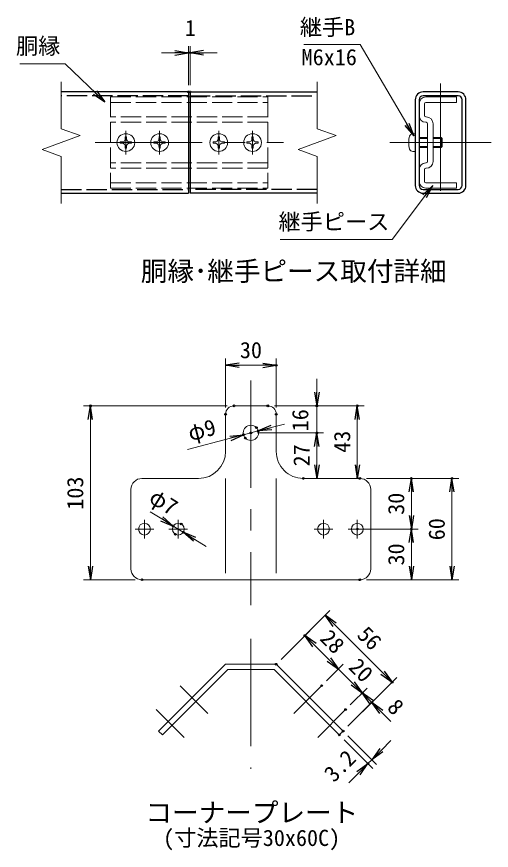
# Model space of a CAD drawing. Units: millimetres, scale not verified, with parts at other scales. Extents: x -4200 to 4200, y -2970 to 2970.
# Drawn here: x 686 to 2091, y -1481 to 987 of the extents above; entities that cross this region are included whole.
import ezdxf
from ezdxf.enums import TextEntityAlignment as Align

# ---------------------------------------------------------------- set-up
doc = ezdxf.new("R2010")
doc.units = ezdxf.units.MM
doc.header["$LTSCALE"] = 10
doc.header["$PDMODE"] = 32
doc.header["$PDSIZE"] = 5
doc.linetypes.add('DASHED', pattern=[7.5, 6, -1.5])
doc.linetypes.add('USER1', pattern=[50.8, 31.75, -6.35, 6.35, -6.35])
for name, color, linetype, lineweight in [('0-1_D-TTL-TXT', 7, 'Continuous', 25), ('0-2_D-BMK', 2, 'USER1', 13), ('0-3_D-STR3', 3, 'Continuous', 13), ('0-4_D-STR-DIM', 7, 'Continuous', 13), ('0-5_0', 7, 'Continuous', 25), ('0-9_D-STR1', 1, 'Continuous', 25), ('0-B_D-STR-TXT', 7, 'Continuous', 13)]:
    doc.layers.add(name, color=color, linetype=linetype, lineweight=lineweight)
doc.layers.add('0-6_Defpoints', color=8, linetype='Continuous')
doc.styles.add('ＭＳ ゴシック', font='')
doc.styles.get('ＭＳ ゴシック').set_extended_font_data('MS Gothic')

# ---------------------------------------------------------------- blocks, each defined once
blk = doc.blocks.new('_Open')
at = {"layer": '0-5_0'}
blk.add_line((-10, 1.667), (0, 0), dxfattribs=at)
blk.add_lwpolyline([(-10, -1.667), (0, 0), (-10, 0)], dxfattribs=at)

msp = doc.modelspace()

# ---------------------------------------------------------------- linework, layer by layer
at = {"layer": '0-2_D-BMK'}
for p, q in [((1941.11, 789.2), (1941.11, 439.2)), ((1009.45, 649.2), (1009.45, 579.2)), ((1109.45, 649.2), (1109.45, 579.2)), ((1284.45, 649.2), (1284.45, 579.2)), ((1384.45, 649.2), (1384.45, 579.2)), ((918.21, 614.2), (1475.69, 614.2)), ((1791.11, 614.2), (2091.11, 614.2)), ((1379.53, -90.18), (1379.53, -755.18)), ((1064.53, -502.68), (1064.53, -557.68)), ((1164.53, -502.68), (1164.53, -557.68)), ((1594.53, -502.68), (1594.53, -557.68)), ((1694.53, -502.68), (1694.53, -557.68)), ((1092.03, -530.18), (1037.03, -530.18)), ((1192.03, -530.18), (1137.03, -530.18)), ((1622.03, -530.18), (1567.03, -530.18)), ((1722.03, -530.18), (1667.03, -530.18)), ((1379.53, -855.18), (1379.53, -1239.49)), ((1252.27, -1075.92), (1170.1, -993.75)), ((1506.78, -1075.92), (1588.95, -993.75)), ((1181.56, -1146.63), (1099.39, -1064.46)), ((1577.49, -1146.63), (1659.66, -1064.46))]:
    msp.add_line(p, q, dxfattribs=at)
at = {"layer": '0-3_D-STR3', "linetype": 'DASHED'}
for p, q in [((964.45, 749.2), (964.45, 479.2)), ((964.45, 749.2), (1429.45, 749.2)), ((1429.45, 749.2), (1429.45, 479.2)), ((964.45, 733.2), (1429.45, 733.2)), ((1429.45, 690.2), (964.45, 690.2)), ((1429.45, 674.2), (964.45, 674.2)), ((1429.45, 554.2), (964.45, 554.2)), ((1429.45, 538.2), (964.45, 538.2)), ((964.45, 495.2), (1429.45, 495.2)), ((964.45, 479.2), (1429.45, 479.2))]:
    msp.add_line(p, q, dxfattribs=at)
at = {"layer": '0-3_D-STR3'}
for p, q in [((1987.61, 749.2), (1897.61, 749.2)), ((1987.61, 749.2), (1987.61, 733.2)), ((1877.61, 729.2), (1877.61, 694.2)), ((1893.61, 729.2), (1893.61, 694.2)), ((1987.61, 733.2), (1897.61, 733.2)), ((1898.61, 690.2), (1897.61, 690.2)), ((1898.61, 674.2), (1897.61, 674.2)), ((1902.61, 670.2), (1902.61, 558.2)), ((1918.61, 670.2), (1918.61, 558.2)), ((1004.94, 618.52), (1000.3, 616.16)), ((1005.03, 618.61), (1007.48, 623.22)), ((1007.62, 630.95), (1007.48, 623.22)), ((1007.49, 630.95), (1011.28, 630.95)), ((1011.28, 630.95), (1011.41, 623.22)), ((1013.86, 618.61), (1011.41, 623.22)), ((1013.95, 618.52), (1018.59, 616.16)), ((1104.94, 618.52), (1100.3, 616.16)), ((1105.03, 618.61), (1107.48, 623.22)), ((1107.62, 630.95), (1107.48, 623.22)), ((1107.49, 630.95), (1111.28, 630.95)), ((1111.28, 630.95), (1111.41, 623.22)), ((1113.86, 618.61), (1111.41, 623.22)), ((1113.95, 618.52), (1118.59, 616.16)), ((1279.94, 618.52), (1275.3, 616.16)), ((1280.03, 618.61), (1282.48, 623.22)), ((1282.62, 630.95), (1282.48, 623.22)), ((1282.49, 630.95), (1286.28, 630.95)), ((1286.28, 630.95), (1286.41, 623.22)), ((1288.86, 618.61), (1286.41, 623.22)), ((1288.95, 618.52), (1293.59, 616.16)), ((1379.94, 618.52), (1375.3, 616.16)), ((1380.03, 618.61), (1382.48, 623.22)), ((1382.62, 630.95), (1382.48, 623.22)), ((1382.49, 630.95), (1386.28, 630.95)), ((1386.28, 630.95), (1386.41, 623.22)), ((1388.86, 618.61), (1386.41, 623.22)), ((1388.95, 618.52), (1393.59, 616.16)), ((1858.48, 640.45), (1866.11, 640.45)), ((1866.11, 640.45), (1866.11, 587.95)), ((1877.61, 629.2), (1902.61, 629.2)), ((1877.61, 626.2), (1902.61, 626.2)), ((1918.61, 629.2), (1943.11, 629.2)), ((1918.61, 626.2), (1946.11, 626.2)), ((1943.11, 629.2), (1943.11, 599.2)), ((1946.11, 626.2), (1943.11, 629.2)), ((1946.11, 626.2), (1946.11, 602.2)), ((1000.3, 616.16), (992.7, 616.03)), ((992.7, 616.03), (992.7, 612.37)), ((992.7, 616.03), (992.7, 612.37)), ((1000.3, 612.24), (992.7, 612.37)), ((1004.94, 609.88), (1000.3, 612.24)), ((1005.03, 609.79), (1007.48, 605.18)), ((1007.62, 597.45), (1007.48, 605.18)), ((1007.62, 597.45), (1011.28, 597.45)), ((1011.28, 597.45), (1011.41, 605.18)), ((1013.86, 609.79), (1011.41, 605.18)), ((1013.95, 609.88), (1018.59, 612.24)), ((1018.59, 612.24), (1026.2, 612.37)), ((1100.3, 616.16), (1092.7, 616.03)), ((1092.7, 616.03), (1092.7, 612.37)), ((1092.7, 616.03), (1092.7, 612.37)), ((1100.3, 612.24), (1092.7, 612.37)), ((1104.94, 609.88), (1100.3, 612.24)), ((1105.03, 609.79), (1107.48, 605.18)), ((1107.62, 597.45), (1107.48, 605.18)), ((1107.62, 597.45), (1111.28, 597.45)), ((1111.28, 597.45), (1111.41, 605.18)), ((1113.86, 609.79), (1111.41, 605.18)), ((1113.95, 609.88), (1118.59, 612.24)), ((1118.59, 612.24), (1126.2, 612.37)), ((1275.3, 616.16), (1267.7, 616.03)), ((1267.7, 616.03), (1267.7, 612.37)), ((1267.7, 616.03), (1267.7, 612.37)), ((1275.3, 612.24), (1267.7, 612.37)), ((1279.94, 609.88), (1275.3, 612.24)), ((1280.03, 609.79), (1282.48, 605.18)), ((1282.62, 597.45), (1282.48, 605.18)), ((1282.62, 597.45), (1286.28, 597.45)), ((1286.28, 597.45), (1286.41, 605.18)), ((1288.86, 609.79), (1286.41, 605.18)), ((1288.95, 609.88), (1293.59, 612.24)), ((1293.59, 612.24), (1301.2, 612.37)), ((1375.3, 616.16), (1367.7, 616.03)), ((1367.7, 616.03), (1367.7, 612.37)), ((1367.7, 616.03), (1367.7, 612.37)), ((1375.3, 612.24), (1367.7, 612.37)), ((1379.94, 609.88), (1375.3, 612.24)), ((1380.03, 609.79), (1382.48, 605.18)), ((1382.62, 597.45), (1382.48, 605.18)), ((1382.62, 597.45), (1386.28, 597.45)), ((1386.28, 597.45), (1386.41, 605.18)), ((1388.86, 609.79), (1386.41, 605.18)), ((1388.95, 609.88), (1393.59, 612.24)), ((1393.59, 612.24), (1401.2, 612.37)), ((1877.61, 602.2), (1902.61, 602.2)), ((1877.61, 599.2), (1902.61, 599.2)), ((1918.61, 602.2), (1946.11, 602.2)), ((1918.61, 599.2), (1943.11, 599.2)), ((1946.11, 602.2), (1943.11, 599.2)), ((1858.48, 587.95), (1866.11, 587.95)), ((1898.61, 554.2), (1897.61, 554.2)), ((1877.61, 534.2), (1877.61, 499.2)), ((1893.61, 534.2), (1893.61, 499.2)), ((1898.61, 538.2), (1897.61, 538.2)), ((1987.61, 495.2), (1897.61, 495.2)), ((1987.61, 495.2), (1987.61, 479.2)), ((1987.61, 479.2), (1897.61, 479.2)), ((1329.53, -165.18), (1429.53, -165.18)), ((1304.53, -190.18), (1304.53, -300.18)), ((1454.53, -190.18), (1454.53, -300.18)), ((1057.03, -380.18), (1224.53, -380.18)), ((1304.53, -380.18), (1304.53, -660.18)), ((1454.53, -380.18), (1454.53, -660.18)), ((1534.53, -380.18), (1702.03, -380.18)), ((1534.53, -380.18), (1608.82, -380.18)), ((1024.53, -412.68), (1024.53, -647.68)), ((1734.53, -412.68), (1734.53, -647.68)), ((1057.03, -680.18), (1702.03, -680.18))]:
    msp.add_line(p, q, dxfattribs=at)
for points in [[(1018.59, 616.16), (1026.2, 616.03), (1026.2, 612.37)], [(1118.59, 616.16), (1126.2, 616.03), (1126.2, 612.37)], [(1293.59, 616.16), (1301.2, 616.03), (1301.2, 612.37)], [(1393.59, 616.16), (1401.2, 616.03), (1401.2, 612.37)]]:
    msp.add_lwpolyline(points, dxfattribs=at)
msp.add_lwpolyline([(1652.52, -1128.17), (1454.53, -930.18), (1304.53, -930.18), (1106.54, -1128.17), (1117.85, -1139.49), (1311.15, -946.18), (1447.9, -946.18), (1641.2, -1139.49)], close=True, dxfattribs=at)
for centre, radius in [((1009.45, 614.2), 26.25), ((1109.45, 614.2), 26.25), ((1284.45, 614.2), 26.25), ((1384.45, 614.2), 26.25), ((1379.53, -245.18), 22.5), ((1064.53, -530.18), 17.5), ((1164.53, -530.18), 17.5), ((1594.53, -530.18), 17.5), ((1694.53, -530.18), 17.5)]:
    msp.add_circle(centre, radius, dxfattribs=at)
for centre, radius, start, end in [((1897.61, 729.2), 20, 90, 180), ((1897.61, 729.2), 4, 90, 180), ((1897.61, 694.2), 20, 180, 270), ((1897.61, 694.2), 4, 180, 270), ((1898.61, 670.2), 20, 0, 90), ((1898.61, 670.2), 4, 0, 90), ((1916.61, 614.2), 70, 163.92714, 196.07286), ((1858.48, 630.95), 9.5, 90, 163.92714), ((1858.48, 597.45), 9.5, 196.07286, 270), ((1897.61, 534.2), 20, 90, 180), ((1898.61, 558.2), 4, 270, 0), ((1898.61, 558.2), 20, 270, 0), ((1897.61, 534.2), 4, 90, 180), ((1897.61, 499.2), 20, 180, 270), ((1897.61, 499.2), 4, 180, 270), ((1329.53, -190.18), 25, 90, 180), ((1429.53, -190.18), 25, 0, 90), ((1224.53, -300.18), 80, 270, 0), ((1534.53, -300.18), 80, 180.00014, 270.00022), ((1057.03, -412.68), 32.5, 90, 180), ((1702.03, -412.68), 32.5, 0, 90), ((1057.03, -647.68), 32.5, 180, 270), ((1702.03, -647.68), 32.5, 270, 0)]:
    msp.add_arc(centre, radius, start, end, dxfattribs=at)
at = {"layer": '0-4_D-STR-DIM'}
for p, q in [((1194.45, 784.2), (1194.45, 900.16)), ((1199.45, 784.2), (1199.45, 900.16)), ((1154.45, 880.16), (1114.45, 880.16)), ((1194.45, 880.16), (1199.45, 880.16)), ((1239.45, 880.16), (1279.45, 880.16)), ((818.31, 794.2), (818.31, 655.24)), ((1575.58, 794.2), (1575.58, 655.24)), ((874.69, 634.72), (818.31, 655.24)), ((1631.97, 634.72), (1575.58, 655.24)), ((761.93, 593.68), (874.69, 634.72)), ((1519.2, 593.68), (1631.97, 634.72)), ((818.31, 573.16), (761.93, 593.68)), ((1575.58, 573.16), (1519.2, 593.68)), ((818.31, 573.16), (818.31, 434.2)), ((1575.58, 573.16), (1575.58, 434.2)), ((1304.53, -170.18), (1304.53, -25.18)), ((1344.53, -45.18), (1414.53, -45.18)), ((1454.53, -170.18), (1454.53, -25.18)), ((1574.53, -125.18), (1574.53, -85.18)), ((1309.53, -165.18), (884.53, -165.18)), ((1449.53, -165.18), (1714.53, -165.18)), ((1449.53, -165.18), (1594.53, -165.18)), ((1574.53, -245.18), (1574.53, -165.18)), ((904.53, -640.18), (904.53, -205.18)), ((1439.99, -229.37), (1478.69, -219.25)), ((1694.53, -340.18), (1694.53, -205.18)), ((1401.29, -239.49), (1357.76, -250.88)), ((1399.53, -245.18), (1594.53, -245.18)), ((1399.53, -245.18), (1594.53, -245.18)), ((1191.45, -294.37), (1319.06, -261)), ((1574.53, -340.18), (1574.53, -285.18)), ((1574.53, -285.18), (1574.53, -325.18)), ((1554.53, -380.18), (1594.53, -380.18)), ((1682.03, -380.18), (1674.53, -380.18)), ((1722.03, -380.18), (1994.53, -380.18)), ((1722.03, -380.18), (1874.53, -380.18)), ((1854.53, -490.18), (1854.53, -420.18)), ((1974.53, -640.18), (1974.53, -420.18)), ((1115.69, -499.83), (1081.72, -478.71)), ((1179.39, -539.42), (1149.66, -520.94)), ((1714.53, -530.18), (1874.53, -530.18)), ((1714.53, -530.18), (1874.53, -530.18)), ((1213.36, -560.54), (1247.33, -581.66)), ((1854.53, -640.18), (1854.53, -570.18)), ((1037.03, -680.18), (884.53, -680.18)), ((1722.03, -680.18), (1994.53, -680.18)), ((1722.03, -680.18), (1874.53, -680.18)), ((1468.67, -916.04), (1613.52, -771.19)), ((1627.66, -813.61), (1769.08, -955.04)), ((1468.67, -916.04), (1553.52, -831.19)), ((1610.09, -916.04), (1567.66, -873.61)), ((1610.09, -916.04), (1581.81, -887.76)), ((1603.09, -979.61), (1652.52, -930.18)), ((1603.09, -979.61), (1652.52, -930.18)), ((1638.37, -944.32), (1709.08, -1015.04)), ((1680.8, -986.75), (1652.52, -958.47)), ((1666.66, -1114.03), (1811.51, -969.18)), ((1673.8, -1050.32), (1723.23, -1000.89)), ((1673.8, -1050.32), (1723.23, -1000.89)), ((1666.66, -1114.03), (1751.51, -1029.18)), ((1709.08, -1015.04), (1737.37, -1043.32)), ((1737.37, -1043.32), (1765.65, -1071.6)), ((1765.65, -1071.6), (1793.94, -1099.89)), ((1655.34, -1153.63), (1740.2, -1238.48)), ((1666.66, -1142.31), (1751.51, -1227.17)), ((1765.65, -1184.74), (1793.94, -1156.46)), ((1737.37, -1213.03), (1726.05, -1224.34)), ((1697.77, -1252.62), (1669.49, -1280.91))]:
    msp.add_line(p, q, dxfattribs=at)
at = {"layer": '0-6_Defpoints'}
for p in [(1199.45, 880.16), (1194.45, 764.2), (1199.45, 764.2), (1454.53, -45.18), (904.53, -165.18), (1329.53, -165.18), (1429.53, -165.18), (1429.53, -165.18), (1574.53, -165.18), (1694.53, -165.18), (1304.53, -190.18), (1454.53, -190.18), (1379.53, -245.18), (1395.83, -229.67), (1401.29, -239.49), (1574.53, -245.18), (1357.76, -250.88), (1363.23, -260.69), (1534.53, -380.18), (1702.03, -380.18), (1854.53, -380.18), (1974.53, -380.18), (1173.12, -514.94), (1149.66, -520.94), (1155.93, -545.43), (1179.39, -539.42), (1694.53, -530.18), (1854.53, -530.18), (1057.03, -680.18), (1702.03, -680.18), (1539.38, -845.33), (1454.53, -930.18), (1454.53, -930.18), (1797.37, -983.32), (1588.95, -993.75), (1709.08, -1015.04), (1737.37, -1043.32), (1659.66, -1064.46), (1652.52, -1128.17), (1652.52, -1128.17), (1652.52, -1128.17), (1641.2, -1139.49), (1726.05, -1224.34)]:
    msp.add_point(p, dxfattribs=at)
at = {"layer": '0-9_D-STR1'}
for p, q in [((1194.45, 764.2), (818.31, 764.2)), ((1194.45, 764.2), (1194.45, 464.2)), ((1199.45, 764.2), (1575.58, 764.2)), ((1199.45, 764.2), (1199.45, 464.2)), ((1866.11, 741.2), (1866.11, 487.2)), ((1877.61, 741.2), (1877.61, 487.2)), ((1993.11, 764.2), (1889.11, 764.2)), ((1993.11, 752.7), (1889.11, 752.7)), ((2004.61, 487.2), (2004.61, 741.2)), ((2016.11, 487.2), (2016.11, 741.2)), ((1889.11, 475.7), (1993.11, 475.7)), ((818.31, 464.2), (1194.45, 464.2)), ((1575.58, 464.2), (1199.45, 464.2)), ((1889.11, 464.2), (1993.11, 464.2))]:
    msp.add_line(p, q, dxfattribs=at)
at = {"layer": '0-9_D-STR1', "linetype": 'DASHED'}
for p, q in [((1194.45, 752.7), (818.31, 752.7)), ((1199.45, 752.7), (1575.58, 752.7)), ((818.31, 475.7), (1194.45, 475.7)), ((1575.58, 475.7), (1199.45, 475.7))]:
    msp.add_line(p, q, dxfattribs=at)
at = {"layer": '0-9_D-STR1'}
for centre, radius, start, end in [((1889.11, 741.2), 23, 90, 180), ((1889.11, 741.2), 11.5, 90, 180), ((1993.11, 741.2), 23, 0, 90), ((1993.11, 741.2), 11.5, 0, 90), ((1889.11, 487.2), 23, 180, 270), ((1889.11, 487.2), 11.5, 180, 270), ((1993.11, 487.2), 11.5, 270, 0), ((1993.11, 487.2), 23, 270, 0)]:
    msp.add_arc(centre, radius, start, end, dxfattribs=at)
at = {"layer": '0-B_D-STR-TXT'}
for points in [[(1535.74, 904.12), (1702.58, 904.12), (1860.36, 635.79)], [(695.38, 847.76), (829.41, 847.76), (945.58, 736.55)], [(1466.39, 327.41), (1797.27, 327.41), (1916.89, 485.92)]]:
    msp.add_lwpolyline(points, dxfattribs=at)

# ---------------------------------------------------------------- block references
at = {"layer": '0-4_D-STR-DIM', "xscale": 4, "yscale": 4}
for p in [(1194.45, 880.16), (1454.53, -45.18)]:
    msp.add_blockref('_Open', p, dxfattribs=at)
for p, rotation in [((1199.45, 880.16), 180), ((1304.53, -45.18), 180), ((1574.53, -165.18), 270), ((904.53, -165.18), 90), ((1694.53, -165.18), 90), ((1357.76, -250.88), 14.6554), ((1401.29, -239.49), 194.6554), ((1574.53, -245.18), 90), ((1574.53, -245.18), 90), ((1574.53, -380.18), 270), ((1694.53, -380.18), 270), ((1854.53, -380.18), 90), ((1974.53, -380.18), 90), ((1854.53, -530.18), 270), ((1149.66, -520.94), 328.13461), ((1179.39, -539.42), 148.13461), ((1854.53, -530.18), 90), ((904.53, -680.18), 270), ((1854.53, -680.18), 270), ((1974.53, -680.18), 270), ((1599.38, -785.33), 134.99996), ((1539.38, -845.33), 134.99992), ((1638.37, -944.32), 314.99992), ((1638.37, -944.32), 314.99992), ((1797.37, -983.32), 314.99996), ((1709.08, -1015.04), 314.99992), ((1709.08, -1015.04), 134.99992), ((1737.37, -1043.32), 134.99992), ((1737.37, -1213.03), 224.99985), ((1726.05, -1224.34), 44.99985)]:
    msp.add_blockref('_Open', p, dxfattribs=dict(at, rotation=rotation))
at = {"layer": '0-B_D-STR-TXT', "xscale": 4, "yscale": 4}
for p, rotation in [((947.04, 735.18), 316.73834), ((1861.39, 634.07), 300.77242), ((1918.11, 487.51), 52.50057)]:
    msp.add_blockref('_Open', p, dxfattribs=dict(at, rotation=rotation))

# ---------------------------------------------------------------- texts
at = {"layer": '0-1_D-TTL-TXT', "style": 'ＭＳ ゴシック'}
for s, height, p in [('胴縁･継手ピース取付詳細', 57.7, (1053.72, 187.46)), ('コーナープレート', 57.7, (1067.65, -1415.44)), ('(寸法記号30x60C)', 48.09, (1119.63, -1482.73))]:
    msp.add_text(s, height=height, dxfattribs=at).set_placement(p, align=Align.BOTTOM_LEFT)
at = {"layer": '0-4_D-STR-DIM', "style": 'ＭＳ ゴシック'}
for s, p in [('1', (1183.87, 914.9)), ('30', (1346.9, -38.43))]:
    msp.add_text(s, height=48.09, dxfattribs=at).set_placement(p, align=Align.BOTTOM_LEFT)
for s, rotation, p in [('16', 90, (1563.81, -240.53)), ('φ9', 14.655, (1204.01, -284.11)), ('43', 90, (1687.78, -304.28)), ('27', 90, (1567.78, -344.53)), ('103', 90, (897.78, -472.68)), ('φ7', 328.135, (1065.95, -460.52)), ('30', 90, (1847.78, -487.81)), ('60', 90, (1967.78, -563.18)), ('30', 90, (1847.78, -637.81)), ('28', 315, (1570.76, -867.16)), ('56', 315, (1680.45, -856.86)), ('20', 315, (1655.34, -951.75)), ('8', 315, (1769.52, -1071.85)), ('3.2', 45, (1635.21, -1292.81))]:
    msp.add_text(s, height=48.09, rotation=rotation, dxfattribs=at).set_placement(p, align=Align.BOTTOM_LEFT)
at = {"layer": '0-B_D-STR-TXT', "style": 'ＭＳ ゴシック'}
for s, p in [('継手B', (1524.38, 917.46)), ('胴縁', (684.26, 861.73)), ('M6x16', (1529.67, 828.86)), ('継手ピース', (1461.17, 341.54))]:
    msp.add_text(s, height=48.09, dxfattribs=at).set_placement(p, align=Align.BOTTOM_LEFT)

doc.saveas('drawing.dxf')
